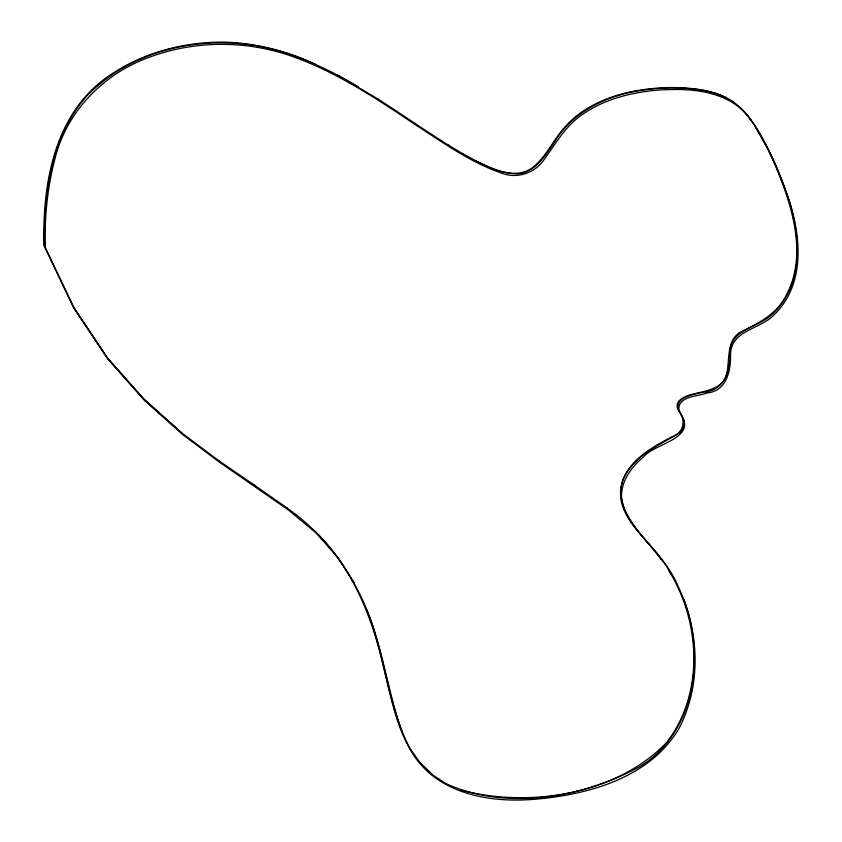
<?xml version="1.0" encoding="UTF-8"?>
<svg xmlns="http://www.w3.org/2000/svg" width="842" height="842" viewBox="0 0 842 842"><rect width="100%" height="100%" fill="white"/><g stroke="black" fill="none" stroke-linecap="round" stroke-linejoin="round"><path stroke-width="1.26" d="M460.732 790.091C528.965 808.046 616.06 794.932 666.496 742.612C704.617 693.566 700.607 620.891 668.337 569.887M315.582 64.424C242.475 28.944 145.824 35.89 87.252 95.493C50.93 136.13 43.595 193.355 44.531 245.875L74.749 309.235L108.429 359.713L144.845 400.813L182.514 434.451L219.93 462.542L288.069 509.747L315.792 532.702L337.726 557.341L354.45 583.432M726.404 97.756C709.953 89.841 691.366 88.178 673.358 87.936A209.163 209.163 0 0 0 641.751 90.347C607.24 95.135 572.507 111.628 554.183 142.477C545.29 155.433 535.838 171.684 518.651 173.778C498.032 174.262 479.687 162.832 462.174 153.37M445.513 783.428C505.41 810.909 580.443 798.195 637.015 768.136C695.345 735.413 705.733 657.17 683.672 599.146M475.698 160.801C492.602 168.937 514.525 180.156 532.228 167.895C543.616 159.054 550.342 145.992 558.793 134.604C577.644 107.955 609.755 94.641 641.12 89.957A209.163 209.163 0 0 1 672.726 87.536C693.376 87.884 715.321 89.841 732.961 101.629M336.811 74.728L378.426 99.261M358.408 86.905C316.371 61.866 269.377 41.879 219.646 42.1C178.588 42.732 137.309 54.646 104.134 79.285C53.362 117.648 42.468 185.693 43.9 245.485L73.349 307.256L107.029 357.724L143.445 398.824L181.114 432.462L219.162 460.953M447.512 144.55L462.805 153.77M431.714 134.488L448.144 144.94M377.795 98.872L397.456 111.712M414.811 123.332L432.346 134.878M446.144 783.818L431.83 774.366L419.79 762.705M396.824 111.312L415.453 123.732M218.531 460.553L254.842 485.413M254.21 485.024L287.301 508.158M732.329 101.24C748.854 112.512 758.537 130.721 767.567 148.003A353.619 353.619 0 0 1 784.312 187.177C799.847 227.54 807.299 281.565 772.293 314.213C758.674 327.791 730.025 328.98 729.782 352.987C730.646 372.017 723.983 391.141 702.154 392.414C692.692 394.466 671.116 398.413 679.978 412.517M286.669 507.768C331.138 538.512 361.597 585.674 376.353 637.247C385.889 668.822 391.088 701.607 402.339 732.666M181.746 432.851L144.077 399.224L107.66 358.124L73.98 307.646M432.462 774.766L420.421 763.094L410.086 748.612M738.434 106.008C751.443 118.154 760.231 133.952 768.336 149.592A353.619 353.619 0 0 1 785.091 188.766C800.626 229.14 808.067 283.154 773.072 315.803C759.442 329.38 730.803 330.569 730.551 354.577C730.961 370.796 726.593 391.098 707.112 392.961C697.85 396.54 677.757 396.024 678.884 409.791M314.392 530.723C350.777 565.635 370.733 613.355 382.152 661.654C389.657 690.935 394.582 721.489 409.454 748.212C433.935 793.859 489.434 803.521 536.564 799.121C589.674 794.311 649.561 777.545 678.726 728.962C702.302 684.272 699.344 628.437 676.863 583.916M751.264 120.743C734.687 95.251 702.417 89.168 674.126 89.526A209.163 209.163 0 0 0 642.52 91.936C619.965 95.483 597.494 102.882 579.18 116.88C564.477 127.805 555.488 144.014 544.837 158.506C535.523 173.22 516.872 179.472 500.653 172.81C469.962 162.074 443.334 142.761 416.222 125.321C377.384 99.198 337.968 72.865 293.647 56.909C246.843 39.984 194.355 40.069 147.803 57.814C103.082 74.401 66.571 111.702 55.056 158.496C47.341 187.461 44.426 217.541 45.31 247.464M661.223 559.604C647.614 538.996 623.396 522.493 621.491 496.096C621.606 480.435 631.5 466.847 643.183 457.269C654.234 443.145 697.892 439.061 680.641 413.822M669.737 571.865C655.181 541.764 609.324 517.735 623.006 479.34C631.763 458.49 652.476 447.102 671.463 436.998C683.904 433.251 686.356 419.895 678.578 410.528C672.632 400.739 685.872 395.561 693.345 394.045C705.87 390.804 723.499 388.867 726.678 373.553C730.003 359.629 726.014 340.884 740.265 332.148C758.389 323.36 777.798 313.74 786.67 294.353C804.352 260.652 795.837 220.804 783.681 186.787A353.619 353.619 0 0 0 766.936 147.603L755.442 126.963M677.631 585.506C662.812 545.321 589.095 506.01 636.657 460.869C648.056 449.375 663.086 442.913 676.694 434.588C683.462 431.399 686.23 423.231 682.115 416.843M679.21 410.928L681.41 415.411M410.864 750.201C387.257 706.122 385.499 654.497 366.217 608.703"/></g></svg>
